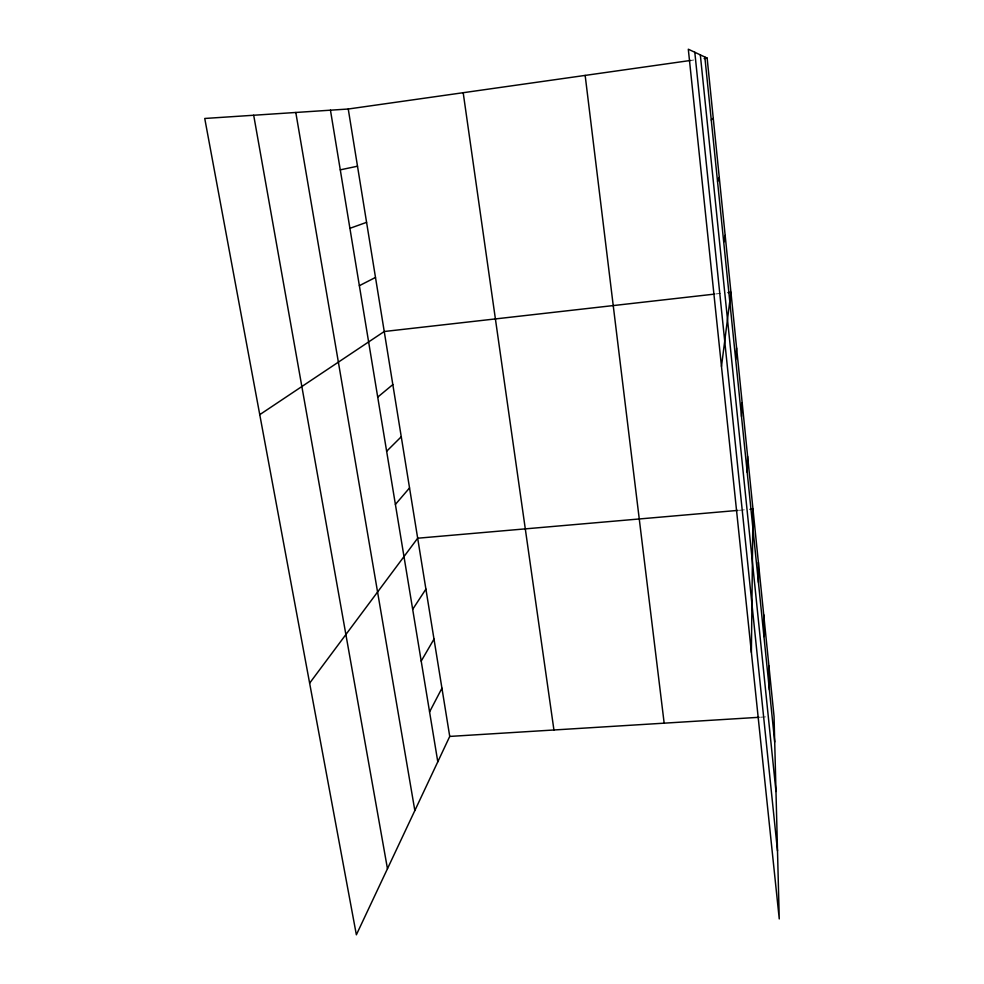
<?xml version="1.0" encoding="UTF-8"?>
<svg xmlns="http://www.w3.org/2000/svg" width="984" height="984" viewBox="0 0 984 984"><rect width="100%" height="100%" fill="white"/><g stroke="black" fill="none" stroke-linecap="round" stroke-linejoin="round"><path stroke-width="0.74" stroke-dasharray="4.92 3.69" d="M690.657 60.442L693.659 60.024M715.737 293.97L723.338 293.109M739.414 510.266L745.441 509.749M760.595 717.201L766.573 716.832"/><path stroke-width="1.48" d="M751.382 652.38L752.981 509.085L749.968 509.355M747.188 472.271L747.619 456.392M741.493 416.441L742.17 402.702M735.688 359.504L736.61 348.004M721.481 366.442L730.94 292.248L727.902 292.592M723.72 242.175L725.159 235.41M717.557 181.72L719.267 177.464M348.25 109.015L449.737 736.426L356.368 934.8L204.746 118.474L348.25 109.015L690.657 60.442M429.577 711.912L441.939 688.197M421.201 661.1L433.993 639.108M412.677 609.33L425.912 589.121M309.628 683.167L417.671 538.223L737.914 510.401M395.396 504.423L409.541 487.929M386.638 451.275L401.263 436.736M377.721 397.118L392.825 384.596M711.26 120.011L713.265 118.375M259.751 414.658L384.24 331.51L714.224 294.142M359.369 285.68L375.494 277.439M349.91 228.325L366.577 222.347M340.279 169.838L357.499 166.222M704.138 58.536L707.139 58.105L774.051 716.364L779.254 918.921L688.308 49.2L707.139 58.105M449.737 736.426L759.094 717.299M253.688 115.251L387.462 868.724M295.803 112.484L414.842 810.57M330.452 110.196L437.794 761.801M463.193 92.717L553.931 729.98M585.16 75.411L664.163 723.166M700.325 54.883L775.982 791.493M694.802 52.275L777.508 850.902M704.839 57.023L774.703 741.997M768.922 665.984L769.377 689.809M763.707 614.668L763.953 636.599M758.393 562.368L758.418 582.356"/></g></svg>
